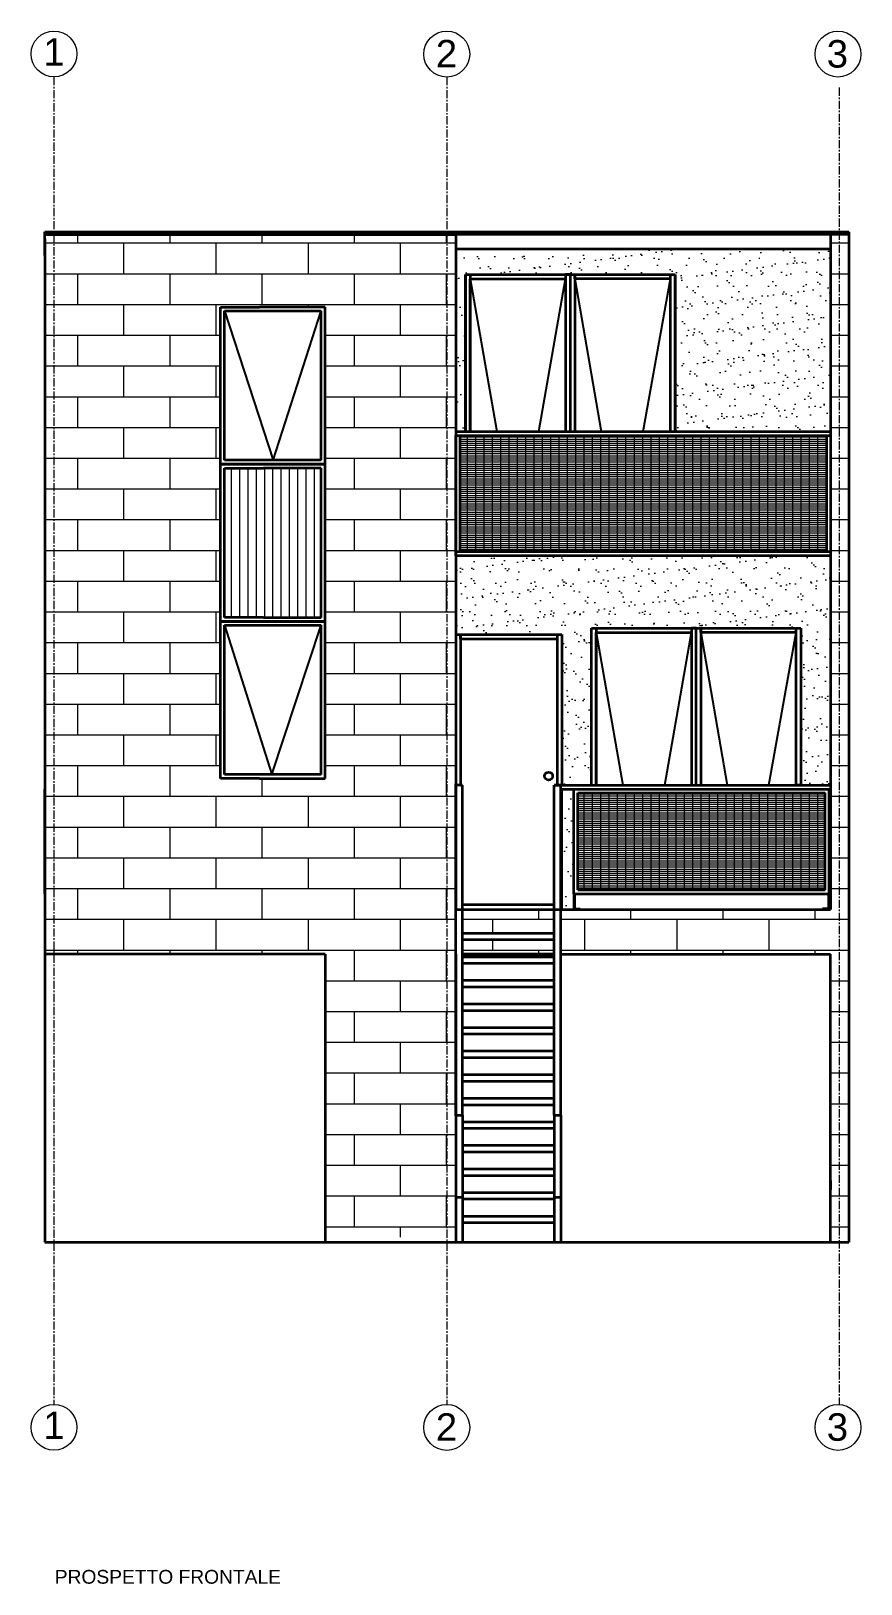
# Model space of a CAD drawing. Header units: metres. Extents: x -3394 to 4496, y 8696 to 12812.
# Drawn here: x -3394 to -2760, y 11626 to 12812 of the extents above; entities that cross this region are included whole.
import ezdxf

# ---------------------------------------------------------------- set-up
doc = ezdxf.new("R2010")
doc.units = ezdxf.units.M
doc.header["$LTSCALE"] = 5
doc.header["$MEASUREMENT"] = 0
doc.linetypes.add('CENTERX2', pattern=[4, 2.5, -0.5, 0.5, -0.5])
for name, color, linetype, lineweight in [('A-ANNO-SYMB', 3, 'Continuous', 15), ('A-ANNO-SYMBT', 1, 'CENTERX2', 9), ('A-ELEV-MBE2', 2, 'Continuous', 25), ('A-FLOR-LEVL', 5, 'Continuous', 35)]:
    doc.layers.add(name, color=color, linetype=linetype, lineweight=lineweight)
doc.layers.add('G-ANNO-NPLT', color=210, linetype='Continuous', lineweight=18, plot=False)
doc.styles.add('ARIAL', font='arial.ttf')
pattern_1 = [(37.5, (-8689.57, 9255.544), (-0.541743, 16.570684), [0, -13.072, 0, -14.62, 0, -13.975]), (7.5, (-8689.57, 9255.544), (15.22008, 24.270456), [0, -7.052, 0, -11.782, 0, -4.515]), (327.5, (-8700.148, 9255.544), (26.78162, 0.048668), [0, -4.3, 0, -15.48, 0, -20.21]), (317.5, (-8700.148, 9255.544), (25.85269, 7.54801), [0, -2.15, 0, -10.148, 0, -11.61])]
pattern_2 = [(0, (197.244, -0.05), (0, 23.4696), []), (90, (197.244, -0.05), (-35.2, 23.4696), [23.4696, -23.4696])]

msp = doc.modelspace()

# ---------------------------------------------------------------- hatches: boundary and pattern name
at = {"layer": 'G-ANNO-NPLT'}
h = msp.add_hatch(dxfattribs=at)
h.set_pattern_fill('AR-BRSTD', color=256, scale=8.8)
h.set_pattern_definition(pattern_2)
h.paths.add_polyline_path([(-3376.2, 12656.6), (-3383.2, 12656.6), (-3383.2, 12640.6), (-3383.2, 12107.2), (-3376.2, 12107.2)])
h = msp.add_hatch(dxfattribs=at)
h.set_pattern_fill('AR-BRSTD', color=256, scale=8.8)
h.set_pattern_definition(pattern_2)
h.paths.add_polyline_path([(-3076.2, 12656.6), (-3376.2, 12656.6), (-3376.2, 12107.2), (-3169.2, 12107.2), (-3169.2, 11891), (-3076.2, 11891)])
h.paths.add_polyline_path([(-3249, 12601.2), (-3219.2, 12601.2), (-3169.2, 12601.2), (-3169.2, 12486.2), (-3169.2, 12356.2), (-3169.2, 12241.2), (-3219.2, 12241.2), (-3249, 12241.2), (-3249, 12356.2), (-3249, 12486.2)], flags=16)
h.paths.add_polyline_path([(-3246, 12598.2), (-3172.2, 12598.2), (-3172.2, 12484.2), (-3246, 12484.2)], flags=0)
h.paths.add_polyline_path([(-3246, 12478.2), (-3216.3, 12478.2), (-3172.2, 12478.2), (-3172.2, 12364.2), (-3216.2, 12364.2), (-3246, 12364.2)], flags=0)
h.paths.add_polyline_path([(-3246, 12358.2), (-3172.2, 12358.2), (-3172.2, 12244.2), (-3246, 12244.2)], flags=0)
h.paths.add_polyline_path([(-2783.2, 12656.6), (-2783.2, 12141.2), (-2989.2, 12141.2), (-2989.2, 12107.2), (-2783.2, 12107.2), (-2783.2, 12057), (-2783.2, 11891), (-2776.5, 11891), (-2776.5, 12656.6)])
h.paths.add_polyline_path([(-3069.2, 11984.3), (-3069.2, 12656.6), (-3076.2, 12656.6), (-3076.2, 11891), (-3069.2, 11891), (-3069.2, 11921.7)])
h = msp.add_hatch(dxfattribs=at)
h.set_pattern_fill('AR-BRSTD', color=256, scale=8.8)
h.set_pattern_definition(pattern_2)
h.paths.add_polyline_path([(-2769.2, 12656.6), (-2776.5, 12656.6), (-2776.5, 11891), (-2769.2, 11891)])
h = msp.add_hatch(dxfattribs=at)
h.set_pattern_fill('AR-SAND', color=256, scale=8.6)
h.set_pattern_definition(pattern_1)
h.paths.add_polyline_path([(-2901.8, 12506.2), (-2783.2, 12506.2), (-2783.2, 12645.7), (-2901.8, 12645.7)])
h.paths.add_polyline_path([(-2988.2, 12351.2), (-2988.2, 12236.2), (-2965.7, 12236.2), (-2965.7, 12356.1), (-2962.2, 12356.1), (-2889.3, 12356.1), (-2805.7, 12356.1), (-2805.7, 12236.2), (-2783.2, 12236.2), (-2783.2, 12411.2), (-3069.2, 12411.2), (-3069.2, 12351.2)])
h.paths.add_polyline_path([(-2988.2, 12141.2), (-2979.2, 12141.2), (-2979.2, 12153.2), (-2979.2, 12233.2), (-2988.2, 12233.2)])
h = msp.add_hatch(dxfattribs=at)
h.set_pattern_fill('AR-SAND', color=256, scale=8.6)
h.set_pattern_definition(pattern_1)
h.paths.add_polyline_path([(-2901.8, 12645.7), (-3061.8, 12645.7), (-3061.8, 12626.1), (-3058.3, 12626.1), (-2985.4, 12626.1), (-2901.8, 12626.1)])
h.paths.add_polyline_path([(-3061.8, 12626.1), (-3061.8, 12645.7), (-3069.2, 12645.7), (-3069.2, 12506.2), (-3061.8, 12506.2)])
h = msp.add_hatch(dxfattribs=at)
h.set_pattern_fill('GRATE', color=256, scale=51)
h.set_pattern_definition([(0, (-8689.5703, 9255.5444), (0, 1.59375), []), (90, (-8689.57, 9255.5444), (-6.375, 4e-16), [])])
h.paths.add_polyline_path([(-3066.2, 12503.2), (-3066.2, 12414.2), (-2786.2, 12414.2), (-2786.2, 12503.2)])
h.paths.add_polyline_path([(-2787.2, 12156.2), (-2787.2, 12230.2), (-2976.2, 12230.2), (-2976.2, 12156.2)])
h = msp.add_hatch(dxfattribs=at)
h.set_pattern_fill('ANSI31', color=256, scale=2, angle=45, style=0)
h.set_pattern_definition([(90, (-65.677, 25493.1334), (-6.35, 7e-16), [])])
h.paths.add_polyline_path([(-3172.2, 12478.2), (-3216.3, 12478.2), (-3246, 12478.2), (-3246, 12364.2), (-3216.2, 12364.2), (-3172.2, 12364.2)])
h = msp.add_hatch(dxfattribs=at)
h.set_pattern_fill('AR-BRSTD', color=256, scale=8.8)
h.set_pattern_definition(pattern_2)
h.paths.add_polyline_path([(-2994.2, 12141.2), (-3064.2, 12141.2), (-3064.2, 12123.2), (-2994.2, 12123.2)])
h.paths.add_polyline_path([(-2994.2, 12118.2), (-3064.2, 12118.2), (-3064.2, 12107.2), (-2994.2, 12107.2)])

# ---------------------------------------------------------------- linework, layer by layer
at = {"layer": 'A-ANNO-SYMB'}
for centre in [(-3376.2, 12794.4), (-3076.2, 12794.3), (-2777.4, 12794.3), (-3376.2, 11745.9), (-3076.2, 11745.8), (-2777.4, 11745.8)]:
    msp.add_circle(centre, 17.5, dxfattribs=at)
at = {"layer": 'A-ANNO-SYMBT', "ltscale": 0.5}
for p, q in [((-3376.2, 12776.8), (-3376.2, 11763.4)), ((-3076.2, 12776.8), (-3076.2, 11763.4)), ((-2776.5, 12768.7), (-2776.5, 11763.3))]:
    msp.add_line(p, q, dxfattribs=at)
at = {"layer": 'A-ELEV-MBE2'}
for p, q in [((-3058.3, 12622.6), (-3037.9, 12506.2)), ((-3005.8, 12506.2), (-2985.4, 12622.6)), ((-2978.3, 12622.6), (-2958.2, 12506.2)), ((-2926.2, 12506.2), (-2905.4, 12622.6)), ((-2962.2, 12352.6), (-2941.8, 12236.2)), ((-2909.7, 12236.2), (-2889.3, 12352.6)), ((-2882.2, 12352.6), (-2862.1, 12236.2)), ((-2830.1, 12236.2), (-2809.3, 12352.6))]:
    msp.add_line(p, q, dxfattribs=at)
at = {"layer": 'A-ELEV-MBE2', "ltscale": 0.8}
for p, q in [((-3246, 12598.2), (-3208.9, 12484.2)), ((-3208.9, 12484.2), (-3172.2, 12598.2)), ((-3246, 12358.2), (-3209.7, 12244.2)), ((-3209.7, 12244.2), (-3172.2, 12358.2))]:
    msp.add_line(p, q, dxfattribs=at)
at = {"layer": 'A-FLOR-LEVL'}
for p, q in [((-3383.2, 12658.6), (-3069.2, 12658.6)), ((-3383.2, 12640.6), (-3383.2, 12658.6)), ((-3383.2, 12656.6), (-3069.2, 12656.6)), ((-3383.2, 12653.2), (-3383.2, 11887.2)), ((-3376.2, 12658.7), (-3076.2, 12658.5)), ((-3069.2, 12658.6), (-2769.2, 12658.6)), ((-3069.2, 12656.6), (-3069.2, 12141.2)), ((-2769.2, 12656.6), (-3069.2, 12656.6)), ((-2783.2, 12656.6), (-2783.2, 12141.2)), ((-2769.2, 12658.6), (-2769.2, 12658.6)), ((-2769.2, 12658.6), (-2769.2, 12656.6)), ((-2769.2, 12656.6), (-2769.2, 11887.2)), ((-3069.2, 12645.7), (-2783.2, 12645.7)), ((-3383.2, 12635.2), (-3383.2, 12141.2)), ((-3061.8, 12626.1), (-3061.8, 12506.2)), ((-3061.8, 12506.2), (-3061.8, 12626.1)), ((-3061.8, 12626.1), (-3058.3, 12626.1)), ((-3058.3, 12626.1), (-3058.3, 12506.2)), ((-3058.3, 12626.1), (-2985.4, 12626.1)), ((-3058.3, 12506.2), (-3058.3, 12622.6)), ((-3058.3, 12622.6), (-2985.4, 12622.6)), ((-2985.4, 12626.1), (-2985.4, 12506.2)), ((-2981.8, 12626.1), (-2985.4, 12626.1)), ((-2985.4, 12626.1), (-2901.8, 12626.1)), ((-2981.8, 12506.2), (-2981.8, 12626.1)), ((-2978.3, 12626.1), (-2978.3, 12506.2)), ((-2978.3, 12622.6), (-2978.3, 12626.1)), ((-2905.4, 12622.6), (-2978.3, 12622.6)), ((-2905.4, 12506.2), (-2905.4, 12626.1)), ((-2901.8, 12506.2), (-2901.8, 12626.1)), ((-2901.8, 12626.1), (-2901.8, 12506.2)), ((-3249, 12486.2), (-3249, 12601.2)), ((-3249, 12601.2), (-3219.2, 12601.2)), ((-3246, 12598.2), (-3172.2, 12598.2)), ((-3246, 12484.2), (-3246, 12598.2)), ((-3169.2, 12601.2), (-3219.2, 12601.2)), ((-3172.2, 12484.2), (-3172.2, 12598.2)), ((-3169.2, 12486.2), (-3169.2, 12601.2)), ((-3069.2, 12506.2), (-2783.2, 12506.2)), ((-3069.2, 12503.2), (-2783.2, 12503.2)), ((-3069.2, 12411.2), (-3069.2, 12503.2)), ((-3066.2, 12503.2), (-3066.2, 12414.2)), ((-3061.8, 12506.2), (-3058.3, 12506.2)), ((-3058.3, 12506.2), (-2985.4, 12506.2)), ((-2985.4, 12506.2), (-2981.8, 12506.2)), ((-2978.3, 12506.2), (-2905.4, 12506.2)), ((-2905.4, 12506.2), (-2901.8, 12506.2)), ((-2786.2, 12503.2), (-2786.2, 12414.2)), ((-2783.2, 12506.2), (-2783.2, 12411.2)), ((-3249, 12356.2), (-3249, 12486.2)), ((-3172.2, 12484.2), (-3246, 12484.2)), ((-3169.2, 12356.2), (-3169.2, 12486.2)), ((-3249, 12481.2), (-3219.3, 12481.2)), ((-3219.2, 12481.2), (-3249, 12481.2)), ((-3246, 12478.2), (-3216.3, 12478.2)), ((-3246, 12364.2), (-3246, 12478.2)), ((-3169.3, 12481.2), (-3219.3, 12481.2)), ((-3219.2, 12481.2), (-3169.2, 12481.2)), ((-3172.2, 12478.2), (-3216.3, 12478.2)), ((-3172.2, 12364.2), (-3172.2, 12478.2)), ((-2783.2, 12414.2), (-3069.2, 12414.2)), ((-2783.2, 12411.2), (-3069.2, 12411.2)), ((-3069.2, 12411.2), (-3069.2, 12351.2)), ((-2783.2, 12411.2), (-2783.2, 12388.2)), ((-3219.2, 12361.2), (-3249, 12361.2)), ((-3249, 12361.2), (-3219.2, 12361.2)), ((-3249, 12241.2), (-3249, 12356.2)), ((-3216.2, 12364.2), (-3246, 12364.2)), ((-3246, 12244.2), (-3246, 12358.2)), ((-3246, 12358.2), (-3172.2, 12358.2)), ((-3169.2, 12361.2), (-3219.2, 12361.2)), ((-3219.2, 12361.2), (-3169.2, 12361.2)), ((-3216.2, 12364.2), (-3172.2, 12364.2)), ((-3172.2, 12244.2), (-3172.2, 12358.2)), ((-3169.2, 12241.2), (-3169.2, 12356.2)), ((-2965.7, 12236.2), (-2965.7, 12356.1)), ((-2965.7, 12356.1), (-2962.2, 12356.1)), ((-2962.2, 12356.1), (-2962.2, 12236.2)), ((-2962.2, 12356.1), (-2889.3, 12356.1)), ((-2889.3, 12356.1), (-2889.3, 12236.2)), ((-2885.7, 12356.1), (-2889.3, 12356.1)), ((-2889.3, 12356.1), (-2805.7, 12356.1)), ((-2885.7, 12236.2), (-2885.7, 12356.1)), ((-2882.2, 12352.6), (-2882.2, 12356.1)), ((-2882.2, 12356.1), (-2882.2, 12236.2)), ((-2809.3, 12236.2), (-2809.3, 12356.1)), ((-2805.7, 12356.1), (-2805.7, 12236.2)), ((-3069.2, 12351.2), (-2988.2, 12351.2)), ((-3065.7, 12347.7), (-3065.7, 12351.2)), ((-3065.7, 12351.2), (-3065.7, 12236.2)), ((-2991.7, 12347.7), (-3065.7, 12347.7)), ((-2991.7, 12236.2), (-2991.7, 12351.2)), ((-2991.7, 12344.1), (-2991.7, 12347.7)), ((-2988.2, 12351.2), (-2988.2, 12236.2)), ((-2962.2, 12236.2), (-2962.2, 12352.6)), ((-2962.2, 12352.6), (-2889.3, 12352.6)), ((-2809.3, 12352.6), (-2882.2, 12352.6)), ((-3219.2, 12241.2), (-3249, 12241.2)), ((-3172.2, 12244.2), (-3246, 12244.2)), ((-3219.2, 12241.2), (-3169.2, 12241.2)), ((-3069.2, 11983.7), (-3069.2, 12237.2)), ((-3069.2, 11984.3), (-3069.2, 12236.2)), ((-3064.2, 12236.2), (-3069.2, 12236.2)), ((-3065.7, 12236.2), (-3064.2, 12236.2)), ((-3064.2, 11984.3), (-3064.2, 12236.2)), ((-2994.2, 11984.3), (-2994.2, 12236.2)), ((-2989.2, 12236.2), (-2994.2, 12236.2)), ((-2994.2, 12236.2), (-2784.2, 12236.2)), ((-2994.2, 12141.2), (-2994.2, 12236.2)), ((-2994.2, 12236.2), (-2783.2, 12236.2)), ((-2988.2, 12236.2), (-2991.7, 12236.2)), ((-2989.2, 11984.3), (-2989.2, 12236.2)), ((-2962.2, 12236.2), (-2889.3, 12236.2)), ((-2889.3, 12236.2), (-2885.7, 12236.2)), ((-2882.2, 12236.2), (-2809.3, 12236.2)), ((-2805.7, 12236.2), (-2809.3, 12236.2)), ((-2783.2, 12236.2), (-2783.2, 12141.2)), ((-3383.2, 12153.2), (-3383.2, 12233.2)), ((-3383.2, 12153.2), (-3383.2, 12233.2)), ((-2989.2, 12233.2), (-2784.2, 12233.2)), ((-2988.2, 12141.2), (-2988.2, 12233.2)), ((-2979.2, 12153.2), (-2979.2, 12233.2)), ((-2976.2, 12156.2), (-2976.2, 12230.2)), ((-2976.2, 12230.2), (-2787.2, 12230.2)), ((-2787.2, 12156.2), (-2787.2, 12230.2)), ((-2784.2, 12153.2), (-2784.2, 12233.2)), ((-2784.2, 12153.2), (-2784.2, 12233.2)), ((-2783.2, 12153.2), (-2783.2, 12233.2)), ((-2783.2, 12153.2), (-2783.2, 12233.2)), ((-3383.2, 12153.2), (-3383.2, 12141.2)), ((-2979.2, 12153.2), (-2784.2, 12153.2)), ((-2979.2, 12153.2), (-2979.2, 12141.2)), ((-2978.7, 12153.2), (-2978.7, 12141.7)), ((-2976.2, 12156.2), (-2787.2, 12156.2)), ((-2784.7, 12153.2), (-2784.7, 12141.7)), ((-2784.2, 12153.2), (-2784.2, 12141.2)), ((-2783.2, 12153.2), (-2783.2, 12141.2)), ((-3383.2, 12141.2), (-3383.2, 11927.2)), ((-3069.2, 12141.2), (-2988.2, 12141.2)), ((-2994.2, 12144.8), (-3064.2, 12144.8)), ((-3064.2, 12141.2), (-2994.2, 12141.2)), ((-2989.2, 12141.2), (-2989.2, 12144.8)), ((-2989.2, 12141.2), (-2783.2, 12141.2)), ((-2978.7, 12141.7), (-2974.2, 12141.7)), ((-2974.2, 12141.7), (-2974.2, 12141.2)), ((-2789.2, 12141.7), (-2789.2, 12141.2)), ((-2784.7, 12141.7), (-2789.2, 12141.7)), ((-3064.2, 12123.2), (-2994.2, 12123.2)), ((-3064.2, 12118.2), (-2994.2, 12118.2)), ((-3169.2, 12107.2), (-3383.2, 12107.2)), ((-3169.2, 12107.2), (-3169.2, 11887.2)), ((-3069.2, 12107.2), (-3069.2, 11887.2)), ((-3064.2, 12107.2), (-2994.2, 12107.2)), ((-2994.2, 12107.2), (-3064.2, 12107.2)), ((-3064.2, 12105.2), (-2994.2, 12105.2)), ((-2989.2, 12107.2), (-2783.2, 12107.2)), ((-2783.2, 12057), (-2783.2, 12107.2)), ((-3064.2, 12100.2), (-2994.2, 12100.2)), ((-3064.2, 12087.2), (-2994.2, 12087.2)), ((-3064.2, 12082.2), (-2994.2, 12082.2)), ((-3064.2, 12069.2), (-2994.2, 12069.2)), ((-3064.2, 12064.2), (-2994.2, 12064.2)), ((-3064.2, 12051.2), (-2994.2, 12051.2)), ((-3064.2, 12046.2), (-2994.2, 12046.2)), ((-2783.2, 11887.2), (-2783.2, 12057)), ((-3064.2, 12033.2), (-2994.2, 12033.2)), ((-3064.2, 12028.2), (-2994.2, 12028.2)), ((-3064.2, 12015.2), (-2994.2, 12015.2)), ((-3064.2, 12010.2), (-2994.2, 12010.2)), ((-3069.2, 11988.7), (-3069.2, 11887.2)), ((-3064.2, 11997.2), (-2994.2, 11997.2)), ((-3064.2, 11992.2), (-2994.2, 11992.2)), ((-3069.2, 11984.3), (-3064.2, 11984.3)), ((-3069.2, 11984.3), (-3069.2, 11921.7)), ((-3064.2, 11984.3), (-3064.2, 11921.7)), ((-3064.2, 11979.2), (-2994.2, 11979.2)), ((-2994.2, 11984.3), (-2994.2, 11921.7)), ((-2994.2, 11984.3), (-2989.2, 11984.3)), ((-2989.2, 11984.3), (-2989.2, 11921.7)), ((-3064.2, 11974.2), (-2994.2, 11974.2)), ((-2769.2, 11962.6), (-2769.2, 11887.2)), ((-3064.2, 11961.2), (-2994.2, 11961.2)), ((-3064.2, 11956.2), (-2994.2, 11956.2)), ((-3064.2, 11943.2), (-2994.2, 11943.2)), ((-3383.2, 11927.2), (-3383.2, 11907.2)), ((-3064.2, 11938.2), (-2994.2, 11938.2)), ((-2783.2, 11934.2), (-2783.2, 11927.2)), ((-3069.2, 11921.7), (-3069.2, 11887.2)), ((-3069.2, 11921.7), (-3064.2, 11921.7)), ((-3064.2, 11925.2), (-2994.2, 11925.2)), ((-3064.2, 11921.7), (-3064.2, 11887.2)), ((-3064.2, 11920.2), (-2994.2, 11920.2)), ((-2994.2, 11921.7), (-2994.2, 11887.2)), ((-2994.2, 11921.7), (-2989.2, 11921.7)), ((-2989.2, 11921.7), (-2989.2, 11887.2)), ((-3064.2, 11907.2), (-2994.2, 11907.2)), ((-3064.2, 11907.2), (-2994.2, 11907.2)), ((-3064.2, 11902.2), (-2994.2, 11902.2)), ((-3383.2, 11887.2), (-2769.2, 11887.2))]:
    msp.add_line(p, q, dxfattribs=at)
for points in [[(-3064.2, 12141.2), (-2994.2, 12141.2)], [(-2980.5, 12141.2), (-2784, 12141.2)]]:
    msp.add_lwpolyline(points, dxfattribs=at)
msp.add_circle((-2998.4, 12243.1), 3.07, dxfattribs=at)

# ---------------------------------------------------------------- texts
at = {"layer": 'A-ANNO-SYMB', "style": 'ARIAL'}
for s, height, p in [('1', 21, (-3384.4, 12785.4)), ('2', 21, (-3084.6, 12784.1)), ('3', 21, (-2786, 12784)), ('1', 21, (-3384.4, 11736.9)), ('2', 21, (-3084.6, 11735.6)), ('3', 21, (-2786, 11735.6)), ('PROSPETTO FRONTALE', 10.5, (-3375.6, 11626.5))]:
    msp.add_text(s, height=height, dxfattribs=at).set_placement(p)

doc.saveas('drawing.dxf')
